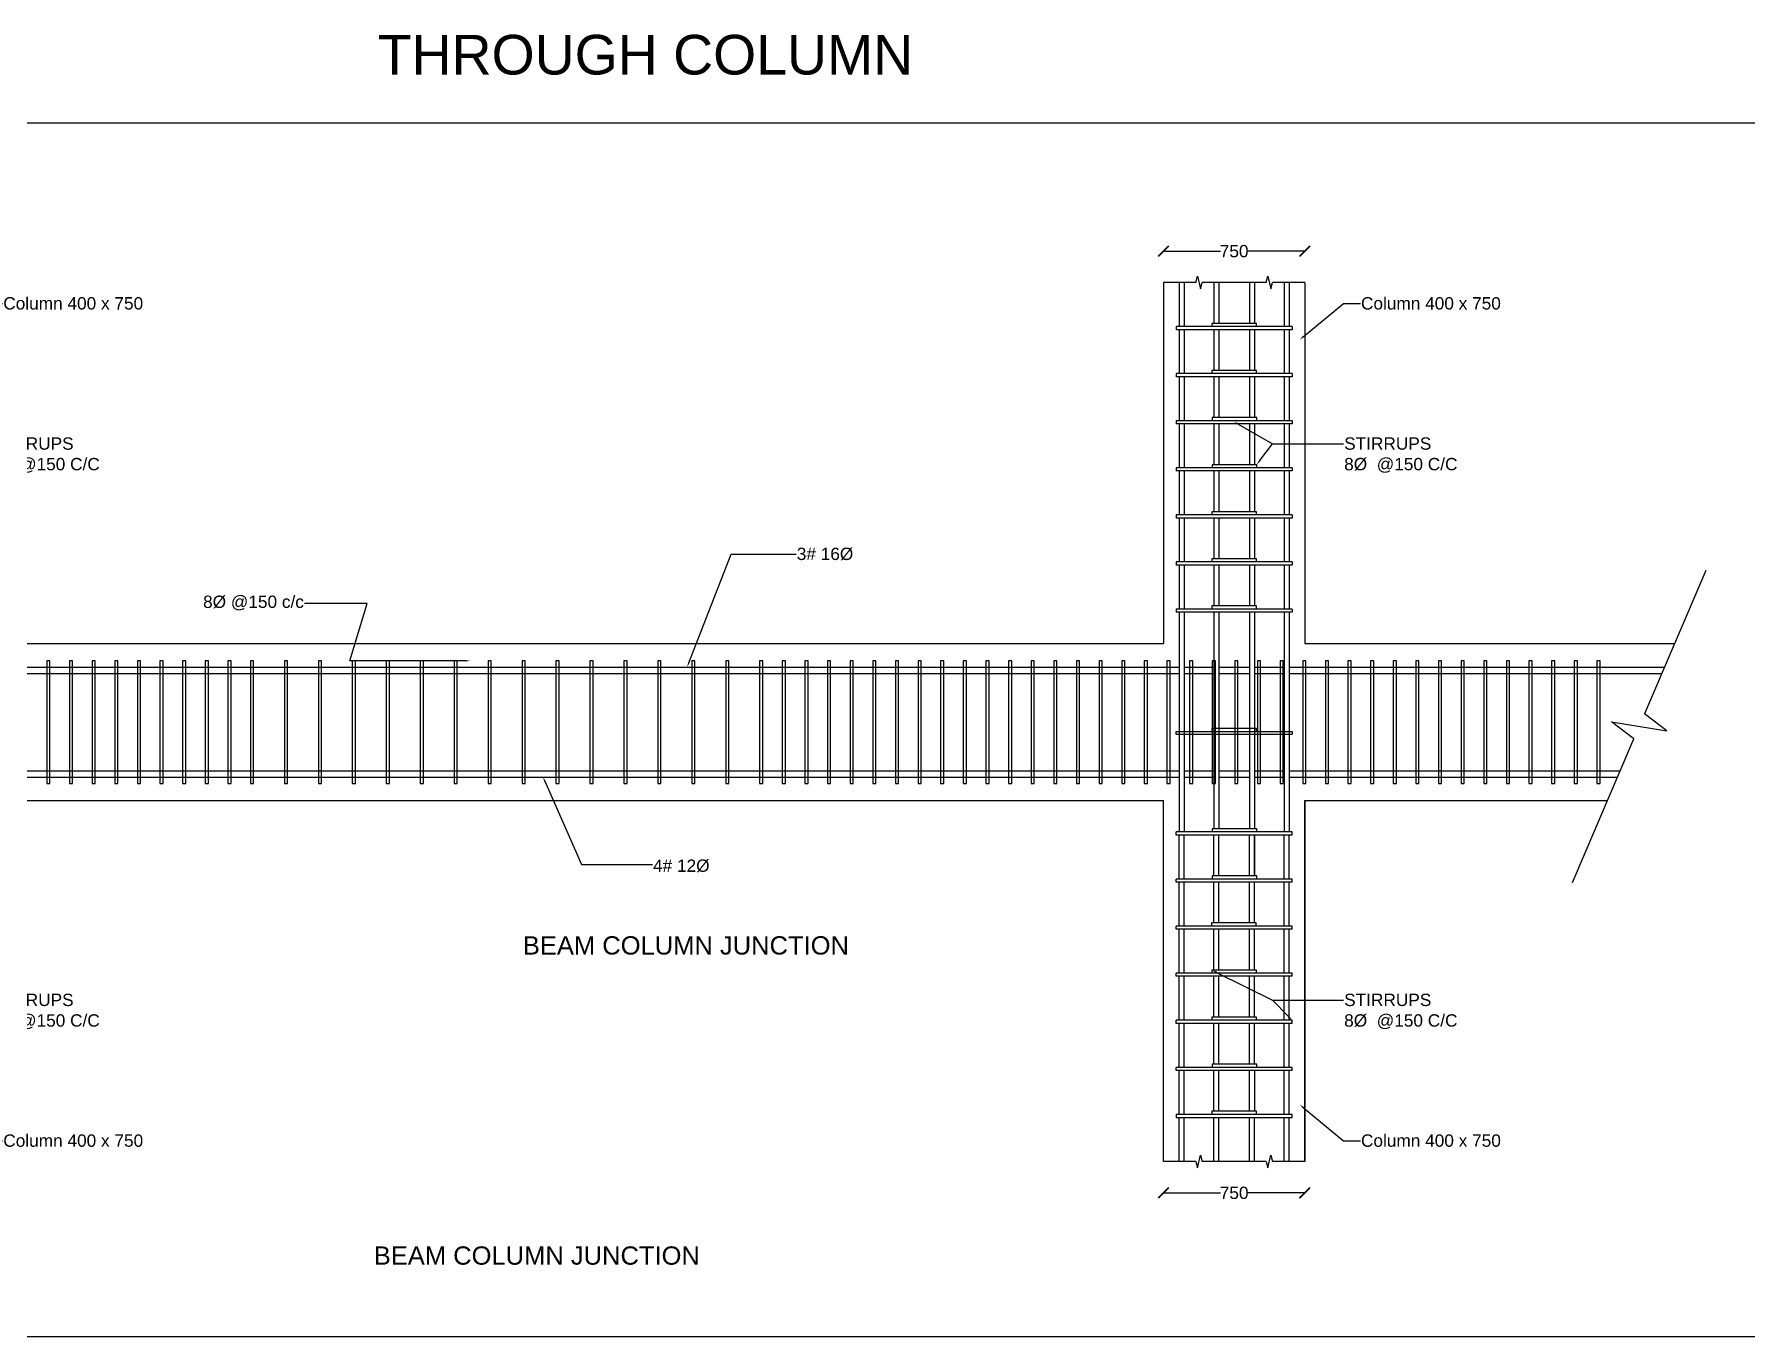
# Model space of a CAD drawing. Header units: inches. Extents: x 154446 to 273319, y 266870 to 341794.
# Drawn here: x 181228 to 229831, y 266870 to 303817 of the extents above; entities that cross this region are included whole.
import ezdxf
from ezdxf import colors
from ezdxf.entities.mleader import LeaderData, LeaderLine
from ezdxf.math import Vec2, Vec3

# ---------------------------------------------------------------- set-up
doc = ezdxf.new("R2010")
doc.units = ezdxf.units.IN
doc.header["$MEASUREMENT"] = 0
doc.layers.add('PDF_Text', color=7, linetype='Continuous')
doc.styles.add('PDF ArialMT', font='arial.ttf')
doc.styles.get("Standard").update_dxf_attribs({"font": 'arial.ttf'})
doc.dimstyles.new('MY STYLE 2', dxfattribs={"dimtxt": 40, "dimasz": 300, "dimexe": 10, "dimexo": 0.625, "dimtad": 0, "dimdec": 0, "dimtxsty": 'Standard', "dimblk": 'ARCHTICK', "dimcen": 50, "dimdle": 10, "dimclre": 4, "dimadec": 0, "dimazin": 0, "dimtfac": 1, "dimtdec": 0, "dimtmove": 0, "dimatfit": 3, "dimfxl": 25, "dimfxlon": 1, "dimarcsym": 0})

# ---------------------------------------------------------------- blocks, each defined once
blk = doc.blocks.new('_ArchTick')
at = {"color": 0, "linetype": 'ByBlock', "const_width": 0.15}
blk.add_lwpolyline([(-0.5, -0.5), (0.5, 0.5)], dxfattribs=at)
blk = doc.blocks.new('*D49')
at = {"color": 0, "lineweight": -2, "transparency": 16777216}
for p, q in [((213250, 297663), (214878, 297663)), ((217277, 297663), (215649, 297663))]:
    blk.add_line(p, q, dxfattribs=at)
at = {"color": 4, "lineweight": -2, "transparency": 16777216}
for p, q in [((213260, 297663), (213260, 297673)), ((217267, 297663), (217267, 297673))]:
    blk.add_line(p, q, dxfattribs=at)
at = {"layer": 'Defpoints', "color": 0, "transparency": 16777216}
for p in [(213260, 297663), (217267, 297663), (217267, 297663)]:
    blk.add_point(p, dxfattribs=at)
at = {"color": 0, "lineweight": -2, "transparency": 16777216, "xscale": 300, "yscale": 300, "zscale": 300, "rotation": 180}
blk.add_blockref('_ArchTick', (213260, 297663), dxfattribs=at)
at = {"color": 0, "lineweight": -2, "transparency": 16777216, "xscale": 300, "yscale": 300, "zscale": 300}
blk.add_blockref('_ArchTick', (217267, 297663), dxfattribs=at)
at = {"color": 0, "transparency": 16777216, "insert": (215263, 297663), "char_height": 40, "attachment_point": 5}
blk.add_mtext('{\\H8.75x;750}', dxfattribs=at)
blk = doc.blocks.new('*D46')
at = {"color": 0, "lineweight": -2, "transparency": 16777216}
for p, q in [((213250, 270950), (214878, 270950)), ((217277, 270950), (215649, 270950))]:
    blk.add_line(p, q, dxfattribs=at)
at = {"color": 4, "lineweight": -2, "transparency": 16777216}
for p, q in [((213260, 270950), (213260, 270960)), ((217267, 270950), (217267, 270960))]:
    blk.add_line(p, q, dxfattribs=at)
at = {"layer": 'Defpoints', "color": 0, "transparency": 16777216}
for p in [(213260, 270950), (217267, 270950), (217267, 270950)]:
    blk.add_point(p, dxfattribs=at)
at = {"color": 0, "lineweight": -2, "transparency": 16777216, "xscale": 300, "yscale": 300, "zscale": 300, "rotation": 180}
blk.add_blockref('_ArchTick', (213260, 270950), dxfattribs=at)
at = {"color": 0, "lineweight": -2, "transparency": 16777216, "xscale": 300, "yscale": 300, "zscale": 300}
blk.add_blockref('_ArchTick', (217267, 270950), dxfattribs=at)
at = {"color": 0, "transparency": 16777216, "insert": (215263, 270950), "char_height": 40, "attachment_point": 5}
blk.add_mtext('{\\H8.75x;750}', dxfattribs=at)

msp = doc.modelspace()

# ---------------------------------------------------------------- linework, layer by layer
for p, q in [((154446, 301305.7), (273319, 301305.7)), ((213260, 296772.7), (213260, 286532.6)), ((214177.1, 296772.7), (213260, 296772.7)), ((214177.1, 296772.7), (214221.6, 296950.7)), ((214221.6, 296950.7), (214310.7, 296594.6)), ((214310.7, 296594.6), (214355.2, 296772.7)), ((216171.7, 296772.7), (214355.2, 296772.7)), ((216171.7, 296772.7), (216216.2, 296950.7)), ((216216.2, 296950.7), (216305.3, 296594.6)), ((216305.3, 296594.6), (216349.8, 296772.7)), ((217266.9, 296772.7), (216349.8, 296772.7)), ((217266.9, 296772.7), (217266.9, 286532.6)), ((228642.3, 288606.3), (226904.3, 284538.4)), ((178755.4, 286532.6), (213260, 286532.6)), ((217266.9, 286532.6), (227756.3, 286532.6)), ((227538.9, 284057.3), (226904.3, 284538.4)), ((226600.8, 283828), (225966.3, 284309.1)), ((225966.3, 284309.1), (227538.9, 284057.3)), ((224862.9, 279760.1), (226600.8, 283828)), ((178755.4, 282080.4), (213260, 282080.4)), ((213260, 271840.3), (213260, 282080.4)), ((217266.9, 282080.4), (225854.2, 282080.4)), ((217266.9, 271840.3), (217266.9, 282080.4)), ((217266.9, 282080.4), (217266.9, 271840.3)), ((217416.9, 282080.4), (225854.2, 282080.4)), ((214177.1, 271840.3), (213260, 271840.3)), ((214177.1, 271840.3), (214221.6, 271662.2)), ((214221.6, 271662.2), (214310.7, 272018.4)), ((214310.7, 272018.4), (214355.2, 271840.3)), ((216171.7, 271840.3), (214355.2, 271840.3)), ((216171.7, 271840.3), (216216.2, 271662.2)), ((216216.2, 271662.2), (216305.3, 272018.4)), ((216305.3, 272018.4), (216349.8, 271840.3)), ((217266.9, 271840.3), (216349.8, 271840.3)), ((273319, 266870.3), (154446, 266870.3))]:
    msp.add_line(p, q)
at = {"color": 3}
for p, q in [((213705.2, 296772.7), (213705.2, 295526)), ((213847.6, 296772.7), (213847.6, 295526)), ((214684.7, 296772.7), (214684.7, 295615.1)), ((214827.1, 296772.7), (214827.1, 295615.1)), ((215699.8, 296772.7), (215699.8, 295615.1)), ((215842.2, 296772.7), (215842.2, 295615.1)), ((216679.3, 296772.7), (216679.3, 295526)), ((216821.7, 296772.7), (216821.7, 295526)), ((213705.2, 295437), (213705.2, 294190.4)), ((213847.6, 295437), (213847.6, 294190.4)), ((214684.7, 295437), (214684.7, 294279.4)), ((214827.1, 295437), (214827.1, 294279.4)), ((215699.8, 295437), (215699.8, 294279.4)), ((215842.2, 295437), (215842.2, 294279.4)), ((216679.3, 295437), (216679.3, 294190.4)), ((216821.7, 295437), (216821.7, 294190.4)), ((213705.2, 294101.3), (213705.2, 292854.7)), ((213847.6, 294101.3), (213847.6, 292854.7)), ((214684.7, 294101.3), (214684.7, 292943.8)), ((214827.1, 294101.3), (214827.1, 292943.8)), ((215699.8, 294101.3), (215699.8, 292943.8)), ((215842.2, 294101.3), (215842.2, 292943.8)), ((216679.3, 294101.3), (216679.3, 292854.7)), ((216821.7, 294101.3), (216821.7, 292854.7)), ((213705.2, 292765.7), (213705.2, 291519.1)), ((213847.6, 292765.7), (213847.6, 291519.1)), ((214684.7, 292765.7), (214684.7, 291608.1)), ((214827.1, 292765.7), (214827.1, 291608.1)), ((215699.8, 292765.7), (215699.8, 291608.1)), ((215842.2, 292765.7), (215842.2, 291608.1)), ((216679.3, 292765.7), (216679.3, 291519.1)), ((216821.7, 292765.7), (216821.7, 291519.1)), ((213705.2, 291430), (213705.2, 290183.4)), ((213847.6, 291430), (213847.6, 290183.4)), ((214684.7, 291430), (214684.7, 290272.4)), ((214827.1, 291430), (214827.1, 290272.4)), ((215699.8, 291430), (215699.8, 290272.4)), ((215842.2, 291430), (215842.2, 290272.4)), ((216679.3, 291430), (216679.3, 290183.4)), ((216821.7, 291430), (216821.7, 290183.4)), ((213705.2, 290094.4), (213705.2, 288847.7)), ((213847.6, 290094.4), (213847.6, 288847.7)), ((214684.7, 290094.4), (214684.7, 288936.8)), ((214827.1, 290094.4), (214827.1, 288936.8)), ((215699.8, 290094.4), (215699.8, 288936.8)), ((215842.2, 290094.4), (215842.2, 288936.8)), ((216679.3, 290094.4), (216679.3, 288847.7)), ((216821.7, 290094.4), (216821.7, 288847.7)), ((213705.2, 288758.7), (213705.2, 287512.1)), ((213847.6, 288758.7), (213847.6, 287512.1)), ((214684.7, 288758.7), (214684.7, 287601.1)), ((214827.1, 288758.7), (214827.1, 287601.1)), ((215699.8, 288758.7), (215699.8, 287601.1)), ((215842.2, 288758.7), (215842.2, 287601.1)), ((216679.3, 288758.7), (216679.3, 287512.1)), ((216821.7, 288758.7), (216821.7, 287512.1)), ((213705.2, 287423), (213705.2, 281189.9)), ((213847.6, 287423), (213847.6, 281183.2)), ((214684.7, 287423), (214684.7, 281279)), ((214827.1, 287423), (214827.1, 281279)), ((215699.8, 287423), (215699.8, 281279)), ((215842.2, 287423), (215842.2, 281279)), ((216679.3, 287423), (216679.3, 281189.9)), ((216821.7, 287423), (216821.7, 281189.9)), ((178310.2, 285864.8), (213705.2, 285864.8)), ((213847.6, 285864.8), (214684.7, 285864.8)), ((214827.1, 285864.8), (215699.8, 285864.8)), ((215842.2, 285864.8), (216679.3, 285864.8)), ((216821.7, 285864.8), (227471, 285864.8)), ((178310.2, 285686.7), (213705.2, 285686.7)), ((213847.6, 285686.7), (214684.7, 285686.7)), ((214827.1, 285686.7), (215699.8, 285686.7)), ((215842.2, 285686.7), (216679.3, 285686.7)), ((216821.7, 285686.7), (227394.9, 285686.7)), ((178310.2, 282926.3), (213705.2, 282926.3)), ((213847.6, 282926.3), (214684.7, 282926.3)), ((214827.1, 282926.3), (215699.8, 282926.3)), ((215842.2, 282926.3), (216679.3, 282926.3)), ((216821.7, 282926.3), (226215.6, 282926.3)), ((178310.2, 282748.2), (213705.2, 282748.2)), ((213847.6, 282748.2), (214684.7, 282748.2)), ((214827.1, 282748.2), (215699.8, 282748.2)), ((215842.2, 282748.2), (216679.3, 282748.2)), ((216821.7, 282748.2), (226139.5, 282748.2)), ((213705.2, 279854.3), (213705.2, 281100.9)), ((213847.6, 279854.3), (213847.6, 281100.9)), ((214684.7, 279943.3), (214684.7, 281100.9)), ((214827.1, 279943.3), (214827.1, 281100.9)), ((215699.8, 279943.3), (215699.8, 281100.9)), ((215842.2, 281100.9), (215842.2, 279943.3)), ((215842.2, 279943.3), (215842.2, 281100.9)), ((216679.3, 279854.3), (216679.3, 281100.9)), ((216821.7, 279854.3), (216821.7, 281100.9)), ((213705.2, 278518.6), (213705.2, 279765.2)), ((213847.6, 278518.6), (213847.6, 279765.2)), ((214684.7, 278607.7), (214684.7, 279765.2)), ((214827.1, 278607.7), (214827.1, 279765.2)), ((215699.8, 278607.7), (215699.8, 279765.2)), ((215842.2, 278607.7), (215842.2, 279765.2)), ((216679.3, 278518.6), (216679.3, 279765.2)), ((216821.7, 278518.6), (216821.7, 279765.2)), ((213705.2, 277183), (213705.2, 278429.6)), ((213847.6, 277183), (213847.6, 278429.6)), ((214684.7, 277272), (214684.7, 278429.6)), ((214827.1, 277272), (214827.1, 278429.6)), ((215699.8, 277272), (215699.8, 278429.6)), ((215842.2, 277272), (215842.2, 278429.6)), ((216679.3, 277183), (216679.3, 278429.6)), ((216821.7, 277183), (216821.7, 278429.6)), ((213705.2, 275847.3), (213705.2, 277093.9)), ((213847.6, 275847.3), (213847.6, 277093.9)), ((214684.7, 275936.3), (214684.7, 277093.9)), ((214827.1, 275936.3), (214827.1, 277093.9)), ((215699.8, 275936.3), (215699.8, 277093.9)), ((215842.2, 275936.3), (215842.2, 277093.9)), ((216679.3, 275847.3), (216679.3, 277093.9)), ((216821.7, 275847.3), (216821.7, 277093.9)), ((213705.2, 274511.6), (213705.2, 275758.3)), ((213847.6, 274511.6), (213847.6, 275758.3)), ((214684.7, 274600.7), (214684.7, 275758.3)), ((214827.1, 274600.7), (214827.1, 275758.3)), ((215699.8, 274600.7), (215699.8, 275758.3)), ((215842.2, 274600.7), (215842.2, 275758.3)), ((216679.3, 274511.6), (216679.3, 275758.3)), ((216821.7, 274511.6), (216821.7, 275758.3)), ((213705.2, 273176), (213705.2, 274422.6)), ((213847.6, 273176), (213847.6, 274422.6)), ((214684.7, 273265), (214684.7, 274422.6)), ((214827.1, 273265), (214827.1, 274422.6)), ((215699.8, 273265), (215699.8, 274422.6)), ((216679.3, 273176), (216679.3, 274422.6)), ((216821.7, 273176), (216821.7, 274422.6)), ((213705.2, 271840.3), (213705.2, 273086.9)), ((213847.6, 271840.3), (213847.6, 273086.9)), ((214684.7, 271840.3), (214684.7, 273086.9)), ((214827.1, 271840.3), (214827.1, 273086.9)), ((215699.8, 271840.3), (215699.8, 273086.9)), ((215842.2, 271840.3), (215842.2, 273086.9)), ((216679.3, 271840.3), (216679.3, 273086.9)), ((216821.7, 271840.3), (216821.7, 273086.9))]:
    msp.add_line(p, q, dxfattribs=at)
at = {"color": 6}
for p, q in [((213616.1, 295526), (213616.1, 295437)), ((216910.8, 295526), (213616.1, 295526)), ((216910.8, 295526), (216910.8, 295437)), ((216910.8, 295437), (213616.1, 295437)), ((213616.1, 294190.4), (213616.1, 294101.3)), ((216910.8, 294190.4), (213616.1, 294190.4)), ((216910.8, 294101.3), (213616.1, 294101.3)), ((216910.8, 294190.4), (216910.8, 294101.3)), ((213616.1, 292854.7), (213616.1, 292765.7)), ((216910.8, 292854.7), (213616.1, 292854.7)), ((216910.8, 292765.7), (213616.1, 292765.7)), ((216910.8, 292854.7), (216910.8, 292765.7)), ((213616.1, 291519.1), (213616.1, 291430)), ((216910.8, 291519.1), (213616.1, 291519.1)), ((216910.8, 291430), (213616.1, 291430)), ((216910.8, 291519.1), (216910.8, 291430)), ((213616.1, 290183.4), (213616.1, 290094.4)), ((216910.8, 290183.4), (213616.1, 290183.4)), ((216910.8, 290183.4), (216910.8, 290094.4)), ((216910.8, 290094.4), (213616.1, 290094.4)), ((213616.1, 288847.7), (213616.1, 288758.7)), ((216910.8, 288847.7), (213616.1, 288847.7)), ((216910.8, 288758.7), (213616.1, 288758.7)), ((216910.8, 288847.7), (216910.8, 288758.7)), ((213616.1, 287512.1), (213616.1, 287423)), ((216910.8, 287512.1), (213616.1, 287512.1)), ((216910.8, 287423), (213616.1, 287423)), ((216910.8, 287512.1), (216910.8, 287423)), ((213616.1, 281100.9), (213616.1, 281189.9)), ((216910.8, 281189.9), (213616.1, 281189.9)), ((216910.8, 281100.9), (213616.1, 281100.9)), ((216910.8, 281100.9), (216910.8, 281189.9)), ((213616.1, 279765.2), (213616.1, 279854.3)), ((216910.8, 279854.3), (213616.1, 279854.3)), ((216910.8, 279765.2), (213616.1, 279765.2)), ((216910.8, 279765.2), (216910.8, 279854.3)), ((213616.1, 278429.6), (213616.1, 278518.6)), ((216910.8, 278518.6), (213616.1, 278518.6)), ((216910.8, 278429.6), (216910.8, 278518.6)), ((216910.8, 278429.6), (213616.1, 278429.6)), ((213616.1, 277093.9), (213616.1, 277183)), ((216910.8, 277183), (213616.1, 277183)), ((216910.8, 277093.9), (213616.1, 277093.9)), ((216910.8, 277093.9), (216910.8, 277183)), ((213616.1, 275758.3), (213616.1, 275847.3)), ((216910.8, 275847.3), (213616.1, 275847.3)), ((216910.8, 275758.3), (213616.1, 275758.3)), ((216910.8, 275758.3), (216910.8, 275847.3)), ((213616.1, 274422.6), (213616.1, 274511.6)), ((216910.8, 274511.6), (213616.1, 274511.6)), ((216910.8, 274422.6), (213616.1, 274422.6)), ((216910.8, 274422.6), (216910.8, 274511.6))]:
    msp.add_line(p, q, dxfattribs=at)
at = {"color": 2, "linetype": 'ByBlock', "lineweight": -2}
msp.add_line((216353.5, 276415.6), (218366.1, 276415.6), dxfattribs=at)
at = {"color": 6}
for points in [[(215898.3, 295526), (215898.3, 295615.1), (214633.7, 295615.1), (214633.7, 295526)], [(215896.7, 294190.4), (215896.7, 294279.4), (214632, 294279.4), (214632, 294190.4)], [(215904.5, 292854.7), (215904.5, 292943.8), (214639.9, 292943.8), (214639.9, 292854.7)], [(215901.8, 291519.1), (215901.8, 291608.1), (214637.2, 291608.1), (214637.2, 291519.1)], [(215896.4, 290183.4), (215896.4, 290272.4), (214631.8, 290272.4), (214631.8, 290183.4)], [(215899.1, 288847.7), (215899.1, 288936.8), (214634.5, 288936.8), (214634.5, 288847.7)], [(215896.4, 287512.1), (215896.4, 287601.1), (214631.8, 287601.1), (214631.8, 287512.1)], [(215898.4, 284039.4), (215898.4, 284128.4), (214633.8, 284128.4), (214633.8, 284039.4)], [(215902, 281189.9), (215902, 281279), (214637.3, 281279), (214637.3, 281189.9)], [(215902.4, 279854.3), (215902.4, 279943.3), (214637.8, 279943.3), (214637.8, 279854.3)], [(215886.4, 278518.6), (215886.4, 278607.7), (214621.8, 278607.7), (214621.8, 278518.6)], [(215896.1, 277183), (215896.1, 277272), (214631.5, 277272), (214631.5, 277183)], [(215896.1, 275847.3), (215896.1, 275936.3), (214631.5, 275936.3), (214631.5, 275847.3)], [(215902.5, 274511.6), (215902.5, 274600.7), (214637.9, 274600.7), (214637.9, 274511.6)], [(215895.8, 273176), (215895.8, 273265), (214631.2, 273265), (214631.2, 273176)], [(213616.1, 273086.9), (216910.8, 273086.9)]]:
    msp.add_lwpolyline(points, dxfattribs=at)
at = {"color": 6, "lineweight": 30}
for points in [[(181673.7, 282568.2), (181673.7, 286044.8), (181584.5, 286044.8), (181584.5, 282568.2)], [(182315.5, 282568.2), (182315.5, 286044.8), (182226.4, 286044.8), (182226.4, 282568.2)], [(182957.4, 282568.2), (182957.4, 286044.8), (182868.2, 286044.8), (182868.2, 282568.2)], [(183599.2, 282568.2), (183599.2, 286044.8), (183510.1, 286044.8), (183510.1, 282568.2)], [(184241.1, 282568.2), (184241.1, 286044.8), (184152, 286044.8), (184152, 282568.2)], [(184883, 282568.2), (184883, 286044.8), (184793.8, 286044.8), (184793.8, 282568.2)], [(185524.8, 282568.2), (185524.8, 286044.8), (185435.7, 286044.8), (185435.7, 282568.2)], [(186166.7, 282568.2), (186166.7, 286044.8), (186077.5, 286044.8), (186077.5, 282568.2)], [(186808.5, 282568.2), (186808.5, 286044.8), (186719.4, 286044.8), (186719.4, 282568.2)], [(187450.4, 282568.2), (187450.4, 286044.8), (187361.3, 286044.8), (187361.3, 282568.2)], [(188413.2, 282568.2), (188413.2, 286044.8), (188324, 286044.8), (188324, 282568.2)], [(189376, 282568.2), (189376, 286044.8), (189286.8, 286044.8), (189286.8, 282568.2)], [(190338.8, 282568.2), (190338.8, 286044.8), (190249.6, 286044.8), (190249.6, 282568.2)], [(191301.6, 282568.2), (191301.6, 286044.8), (191212.4, 286044.8), (191212.4, 282568.2)], [(192264.3, 282568.2), (192264.3, 286044.8), (192175.2, 286044.8), (192175.2, 282568.2)], [(193227.1, 282568.2), (193227.1, 286044.8), (193138, 286044.8), (193138, 282568.2)], [(194189.9, 282568.2), (194189.9, 286044.8), (194100.8, 286044.8), (194100.8, 282568.2)], [(195152.7, 282568.2), (195152.7, 286044.8), (195063.6, 286044.8), (195063.6, 282568.2)], [(196115.5, 282568.2), (196115.5, 286044.8), (196026.4, 286044.8), (196026.4, 282568.2)], [(197078.3, 282568.2), (197078.3, 286044.8), (196989.1, 286044.8), (196989.1, 282568.2)], [(198041.1, 282568.2), (198041.1, 286044.8), (197951.9, 286044.8), (197951.9, 282568.2)], [(199003.9, 282568.2), (199003.9, 286044.8), (198914.7, 286044.8), (198914.7, 282568.2)], [(199966.7, 282568.2), (199966.7, 286044.8), (199877.5, 286044.8), (199877.5, 282568.2)], [(200929.4, 282568.2), (200929.4, 286044.8), (200840.3, 286044.8), (200840.3, 282568.2)], [(201892.2, 282568.2), (201892.2, 286044.8), (201803.1, 286044.8), (201803.1, 282568.2)], [(202534.1, 282568.2), (202534.1, 286044.8), (202444.9, 286044.8), (202444.9, 282568.2)], [(203176, 282568.2), (203176, 286044.8), (203086.8, 286044.8), (203086.8, 282568.2)], [(203817.8, 282568.2), (203817.8, 286044.8), (203728.7, 286044.8), (203728.7, 282568.2)], [(204459.7, 282568.2), (204459.7, 286044.8), (204370.5, 286044.8), (204370.5, 282568.2)], [(205101.5, 282568.2), (205101.5, 286044.8), (205012.4, 286044.8), (205012.4, 282568.2)], [(205743.4, 282568.2), (205743.4, 286044.8), (205654.2, 286044.8), (205654.2, 282568.2)], [(206385.3, 282568.2), (206385.3, 286044.8), (206296.1, 286044.8), (206296.1, 282568.2)], [(207027.1, 282568.2), (207027.1, 286044.8), (206938, 286044.8), (206938, 282568.2)], [(207669, 282568.2), (207669, 286044.8), (207579.8, 286044.8), (207579.8, 282568.2)], [(208310.8, 282568.2), (208310.8, 286044.8), (208221.7, 286044.8), (208221.7, 282568.2)], [(208952.7, 282568.2), (208952.7, 286044.8), (208863.5, 286044.8), (208863.5, 282568.2)], [(209594.6, 282568.2), (209594.6, 286044.8), (209505.4, 286044.8), (209505.4, 282568.2)], [(210236.4, 282568.2), (210236.4, 286044.8), (210147.3, 286044.8), (210147.3, 282568.2)], [(210878.3, 282568.2), (210878.3, 286044.8), (210789.1, 286044.8), (210789.1, 282568.2)], [(211520.1, 282568.2), (211520.1, 286044.8), (211431, 286044.8), (211431, 282568.2)], [(212162, 282568.2), (212162, 286044.8), (212072.8, 286044.8), (212072.8, 282568.2)], [(212803.9, 282568.2), (212803.9, 286044.8), (212714.7, 286044.8), (212714.7, 282568.2)], [(213445.7, 282568.2), (213445.7, 286044.8), (213356.6, 286044.8), (213356.6, 282568.2)], [(214087.6, 282568.2), (214087.6, 286044.8), (213998.4, 286044.8), (213998.4, 282568.2)], [(214729.4, 282568.2), (214729.4, 286044.8), (214640.3, 286044.8), (214640.3, 282568.2)], [(215371.3, 282568.2), (215371.3, 286044.8), (215282.1, 286044.8), (215282.1, 282568.2)], [(216013.2, 282568.2), (216013.2, 286044.8), (215924, 286044.8), (215924, 282568.2)], [(216655, 282568.2), (216655, 286044.8), (216565.9, 286044.8), (216565.9, 282568.2)], [(217296.9, 282568.2), (217296.9, 286044.8), (217207.7, 286044.8), (217207.7, 282568.2)], [(217938.7, 282568.2), (217938.7, 286044.8), (217849.6, 286044.8), (217849.6, 282568.2)], [(218580.6, 282568.2), (218580.6, 286044.8), (218491.4, 286044.8), (218491.4, 282568.2)], [(219222.5, 282568.2), (219222.5, 286044.8), (219133.3, 286044.8), (219133.3, 282568.2)], [(219864.3, 282568.2), (219864.3, 286044.8), (219775.2, 286044.8), (219775.2, 282568.2)], [(220506.2, 282568.2), (220506.2, 286044.8), (220417, 286044.8), (220417, 282568.2)], [(221148, 282568.2), (221148, 286044.8), (221058.9, 286044.8), (221058.9, 282568.2)], [(221789.9, 282568.2), (221789.9, 286044.8), (221700.7, 286044.8), (221700.7, 282568.2)], [(222431.8, 282568.2), (222431.8, 286044.8), (222342.6, 286044.8), (222342.6, 282568.2)], [(223073.6, 282568.2), (223073.6, 286044.8), (222984.5, 286044.8), (222984.5, 282568.2)], [(223715.5, 282568.2), (223715.5, 286044.8), (223626.3, 286044.8), (223626.3, 282568.2)], [(224357.3, 282568.2), (224357.3, 286044.8), (224268.2, 286044.8), (224268.2, 282568.2)], [(224999.2, 282568.2), (224999.2, 286044.8), (224910, 286044.8), (224910, 282568.2)], [(225641.1, 282568.2), (225641.1, 286044.8), (225551.9, 286044.8), (225551.9, 282568.2)]]:
    msp.add_lwpolyline(points, close=True, dxfattribs=at)
at = {"color": 6}
for points in [[(213616.1, 284039.4), (216910.8, 284039.4), (216910.8, 283950.3), (213616.1, 283950.3)], [(213616.1, 273086.9), (216910.8, 273086.9), (216910.8, 273176), (213616.1, 273176)]]:
    msp.add_lwpolyline(points, close=True, dxfattribs=at)
at = {"color": 3}
msp.add_lwpolyline([(215842.2, 274422.6), (215842.2, 273265)], dxfattribs=at)

# ---------------------------------------------------------------- texts
at = {"color": 3, "insert": (190970.4, 303800.5), "char_height": 1124.793, "attachment_point": 1}
msp.add_mtext_dynamic_manual_height_columns('THROUGH COLUMN', width=20794.382, gutter_width=28.1, heights=[0], dxfattribs=at)
at = {"color": 2, "insert": (218383.9, 276600.6), "char_height": 267.132, "attachment_point": 1}
msp.add_mtext('{\\H1.31021x;STIRRUPS\\P8%%C  @150 C/C } ', dxfattribs=at)
at = {"layer": 'PDF_Text', "color": 3, "char_height": 518.232, "attachment_point": 4, "style": 'PDF ArialMT'}
for insert in [(195087.1, 277967.6), (190857.9, 269169.7)]:
    msp.add_mtext('BEAM COLUMN JUNCTION', dxfattribs=dict(at, insert=insert))

# ---------------------------------------------------------------- dimensions: what is measured, and where the dimension line sits
at = {"color": 4}
for base, p1, p2, picture, middle in [((217266.9, 297663.1), (213260, 297663.1), (217266.9, 297663.1), '*D49', (215263.5, 297663.1)), ((217266.9, 270949.9), (213260, 270949.9), (217266.9, 270949.9), '*D46', (215263.5, 270949.9))]:
    dim = msp.add_linear_dim(base=base, p1=p1, p2=p2, text='{\\H8.75x;750}', dimstyle='MY STYLE 2', dxfattribs=at)
    dim.commit()
    dim.dimension.update_dxf_attribs({"geometry": picture, "text_midpoint": middle})

# ---------------------------------------------------------------- leaders
at = {"color": 2}
ml = msp.add_multileader_mtext('Standard', dxfattribs=at)
ml.set_content('Column 400 x 750', color=2)
ml.set_leader_properties()
ml.build(insert=Vec2(0, 0))
ml.multileader.update_dxf_attribs({"arrow_head_size": 133.6})
ctx = ml.context
ctx.base_point, ctx.char_height, ctx.arrow_head_size, ctx.landing_gap_size, ctx.plane_origin = Vec3(180331.1, 296181.7), 350, 133.6, 17.8, Vec3(181508, 295191.1)
notes = []
notes.append((ctx, [(0, (1, 1, 0), (179857.2, 296181.7), (1, 0), 473.9, [(0, [(178610.7, 295154.1)], 0, [])])]))
ctx.mtext.insert, ctx.mtext.flow_direction = Vec3(180348.9, 296359.7), 5
ml = msp.add_multileader_mtext('Standard', dxfattribs=at)
ml.set_content('Column 400 x 750', color=2)
ml.set_leader_properties()
ml.build(insert=Vec2(0, 0))
ml.multileader.update_dxf_attribs({"arrow_head_size": 133.6})
ctx = ml.context
ctx.base_point, ctx.char_height, ctx.arrow_head_size, ctx.landing_gap_size, ctx.plane_origin = Vec3(218842.6, 296181.7), 350, 133.6, 17.8, Vec3(220019.5, 295191.1)
notes.append((ctx, [(0, (1, 1, 0), (218368.8, 296181.7), (1, 0), 473.9, [(0, [(217122.2, 295154.1)], 0, [])])]))
ctx.mtext.insert, ctx.mtext.flow_direction = Vec3(218860.5, 296359.7), 5
ml = msp.add_multileader_mtext('Standard', dxfattribs=at)
ml.set_content('{\\H1.31021x;STIRRUPS\\P8%%C  @150 C/C } ', color=2)
ml.set_leader_properties()
ml.build(insert=Vec2(0, 0))
ml.multileader.update_dxf_attribs({"arrow_head_size": 133.6})
ctx = ml.context
ctx.base_point, ctx.char_height, ctx.arrow_head_size, ctx.landing_gap_size, ctx.plane_origin = Vec3(179854.5, 292197.4), 267.132, 133.6, 17.8, Vec3(183791.5, 293833.1)
notes.append((ctx, [(0, (1, 1, 0), (177842, 292197.4), (1, 0), 2012.6, [(0, [(176751.9, 292828.6)], 0, [])])]))
ctx.mtext.insert, ctx.mtext.flow_direction = Vec3(179872.3, 292382.4), 5
ml = msp.add_multileader_mtext('Standard', dxfattribs=at)
ml.set_content('{\\H1.31021x;STIRRUPS\\P8%%C  @150 C/C}  ', color=2)
ml.set_leader_properties()
ml.build(insert=Vec2(0, 0))
ml.multileader.update_dxf_attribs({"arrow_head_size": 133.6})
ctx = ml.context
ctx.base_point, ctx.char_height, ctx.arrow_head_size, ctx.landing_gap_size, ctx.plane_origin = Vec3(218366.1, 292197.4), 267.132, 133.6, 17.8, Vec3(222303.1, 293833.1)
notes.append((ctx, [(0, (1, 1, 0), (216353.5, 292197.4), (1, 0), 2012.6, [(0, [(215263.5, 292828.6)], 0, [])])]))
ctx.mtext.insert, ctx.mtext.flow_direction = Vec3(218383.9, 292382.4), 5
ml = msp.add_multileader_mtext('Standard')
ml.set_content('', color=40)
ml.set_leader_properties(color=2)
ml.build(insert=Vec2(0, 0))
ml.multileader.update_dxf_attribs({"dogleg_length": 0.36, "arrow_head_size": 150})
ctx = ml.context
ctx.base_point, ctx.char_height, ctx.arrow_head_size, ctx.landing_gap_size, ctx.plane_origin = Vec3(216353.9, 292197.4), 0.18, 150, 0.09, Vec3(215293, 291608.1)
notes.append((ctx, [(0, (1, 1, 0), (216353.5, 292197.4), (1, 0), 0.36, [(0, [(215901.8, 291608.1)], 0, [])])]))
ctx.mtext.insert, ctx.mtext.flow_direction = Vec3(216354, 292197.5), 5
ml = msp.add_multileader_mtext('Standard', dxfattribs=at)
ml.set_content('{\\C40;3# 16Ø}', color=2)
ml.set_leader_properties()
ml.build(insert=Vec2(0, 0))
ml.multileader.update_dxf_attribs({"arrow_head_size": 133.6})
ctx = ml.context
ctx.base_point, ctx.char_height, ctx.arrow_head_size, ctx.landing_gap_size, ctx.plane_origin = Vec3(202839.1, 289071.2), 350, 133.6, 17.8, Vec3(202643.4, 288080.6)
notes.append((ctx, [(0, (1, 1, 0), (200992.6, 289071.2), (1, 0), 1846.5, [(0, [(199746.1, 285864.8)], 0, [])])]))
ctx.mtext.insert, ctx.mtext.flow_direction = Vec3(202856.9, 289253.2), 5
ml = msp.add_multileader_mtext('Standard', dxfattribs=at)
ml.set_content(' 8%%C @150 c/c', color=2)
ml.set_leader_properties()
ml.build(insert=Vec2(0, 0))
ml.multileader.update_dxf_attribs({"arrow_head_size": 133.6})
ctx = ml.context
ctx.base_point, ctx.char_height, ctx.arrow_head_size, ctx.landing_gap_size, ctx.plane_origin = Vec3(185866.4, 287667.3), 350, 133.6, 17.8, Vec3(185675.5, 291565.2)
ctx.text_align_type = 2
notes.append((ctx, [(1, (1, 1, 0), (190670, 287667.3), (-1, 0), 1775.8, [(1, [(193592.6, 286044.8), (190182.7, 286044.8)], 0, [])])]))
ctx.mtext.insert, ctx.mtext.width, ctx.mtext.alignment, ctx.mtext.flow_direction = Vec3(188876.4, 287893.7), 4107.895, 3, 5
ml = msp.add_multileader_mtext('Standard', dxfattribs=at)
ml.set_content('{\\H1.31021x;\\C40;4# 12Ø} ', color=2)
ml.set_leader_properties()
ml.build(insert=Vec2(0, 0))
ml.multileader.update_dxf_attribs({"arrow_head_size": 133.6})
ctx = ml.context
ctx.base_point, ctx.char_height, ctx.arrow_head_size, ctx.landing_gap_size, ctx.plane_origin = Vec3(198761.2, 280267.3), 267.132, 133.6, 17.8, Vec3(202698.2, 281903)
notes.append((ctx, [(0, (1, 1, 0), (196748.6, 280267.3), (1, 0), 2012.6, [(0, [(195658.5, 282748.2)], 0, [])])]))
ctx.mtext.insert, ctx.mtext.flow_direction = Vec3(198779, 280407.9), 5
ml = msp.add_multileader_mtext('Standard')
ml.set_content('', color=40)
ml.set_leader_properties(color=2)
ml.build(insert=Vec2(0, 0))
ml.multileader.update_dxf_attribs({"dogleg_length": 0.36, "arrow_head_size": 150})
ctx = ml.context
ctx.base_point, ctx.char_height, ctx.arrow_head_size, ctx.landing_gap_size, ctx.plane_origin = Vec3(216353.9, 276415.6), 0.18, 150, 0.09, Vec3(215234.1, 277272)
notes.append((ctx, [(0, (1, 1, 0), (216353.5, 276415.6), (1, 0), 0.36, [(0, [(214631.5, 277272)], 0, [])])]))
ctx.mtext.insert, ctx.mtext.flow_direction = Vec3(216354, 276415.7), 5
ml = msp.add_multileader_mtext('Standard', dxfattribs=at)
ml.set_content('{\\H1.31021x;STIRRUPS\\P8%%C  @150 C/C } ', color=2)
ml.set_leader_properties()
ml.build(insert=Vec2(0, 0))
ml.multileader.update_dxf_attribs({"arrow_head_size": 133.6})
ctx = ml.context
ctx.base_point, ctx.char_height, ctx.arrow_head_size, ctx.landing_gap_size, ctx.plane_origin = Vec3(179854.5, 276415.6), 267.132, 133.6, 17.8, Vec3(183791.5, 274779.9)
notes.append((ctx, [(0, (1, 1, 0), (177842, 276415.6), (1, 0), 2012.6, [(0, [(176751.9, 275784.4)], 0, [])])]))
ctx.mtext.insert, ctx.mtext.flow_direction = Vec3(179872.3, 276600.6), 5
ml = msp.add_multileader_mtext('Standard')
ml.set_content('', color=40)
ml.set_leader_properties(color=2)
ml.build(insert=Vec2(0, 0))
ml.multileader.update_dxf_attribs({"dogleg_length": 0.36, "arrow_head_size": 150})
ctx = ml.context
ctx.base_point, ctx.char_height, ctx.arrow_head_size, ctx.landing_gap_size, ctx.plane_origin = Vec3(216353.9, 276415.6), 0.18, 150, 0.09, Vec3(215319.9, 275847.3)
ctx.text_align_type = 2
notes.append((ctx, [(1, (1, 1, 0), (216354.4, 276415.6), (-1, 0), 0.36, [(0, [(216910.8, 275847.3)], 0, [])])]))
ctx.mtext.insert, ctx.mtext.alignment, ctx.mtext.flow_direction = Vec3(216354, 276415.7), 3, 5
ml = msp.add_multileader_mtext('Standard', dxfattribs=at)
ml.set_content('Column 400 x 750', color=2)
ml.set_leader_properties()
ml.build(insert=Vec2(0, 0))
ml.multileader.update_dxf_attribs({"arrow_head_size": 133.6})
ctx = ml.context
ctx.base_point, ctx.char_height, ctx.arrow_head_size, ctx.landing_gap_size, ctx.plane_origin = Vec3(180331.1, 272431.3), 350, 133.6, 17.8, Vec3(181508, 273421.9)
notes.append((ctx, [(0, (1, 1, 0), (179857.2, 272431.3), (1, 0), 473.9, [(0, [(178610.7, 273458.8)], 0, [])])]))
ctx.mtext.insert, ctx.mtext.flow_direction = Vec3(180348.9, 272609.3), 5
ml = msp.add_multileader_mtext('Standard', dxfattribs=at)
ml.set_content('Column 400 x 750', color=2)
ml.set_leader_properties()
ml.build(insert=Vec2(0, 0))
ml.multileader.update_dxf_attribs({"arrow_head_size": 133.6})
ctx = ml.context
ctx.base_point, ctx.char_height, ctx.arrow_head_size, ctx.landing_gap_size, ctx.plane_origin = Vec3(218842.6, 272431.3), 350, 133.6, 17.8, Vec3(220019.5, 273421.9)
notes.append((ctx, [(0, (1, 1, 0), (218368.8, 272431.3), (1, 0), 473.9, [(0, [(217122.2, 273458.8)], 0, [])])]))
ctx.mtext.insert, ctx.mtext.flow_direction = Vec3(218860.5, 272609.3), 5
for ctx, leaders in notes:
    for number, flags, end, landing, length, lines in leaders:
        leader = LeaderData()
        leader.index, (leader.has_last_leader_line, leader.has_dogleg_vector, leader.attachment_direction) = number, flags
        leader.last_leader_point, leader.dogleg_vector, leader.dogleg_length = Vec3(end), Vec3(landing), length
        for number, points, colour, breaks in lines:
            line = LeaderLine()
            line.index, line.vertices, line.color, line.breaks = number, Vec3.list(points), colors.encode_raw_color(colour), breaks
            leader.lines.append(line)
        ctx.leaders.append(leader)

doc.saveas('drawing.dxf')
